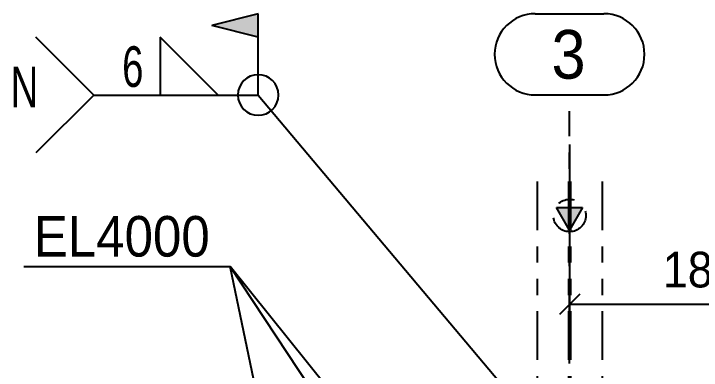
# Model space of a CAD drawing. Header units: millimetres. Extents: x 0 to 594, y 0 to 420.
# Drawn here: x 69.69 to 112.01, y 350.42 to 372.38 of the extents above; entities that cross this region are included whole.
import ezdxf

# ---------------------------------------------------------------- set-up
doc = ezdxf.new("R2010")
doc.units = ezdxf.units.MM
doc.header["$MEASUREMENT"] = 0
for name, pattern in [('XKITLINE00', [0]), ('XKITLINE03', [6, 3, -1, 1, -1]), ('XKITLINE05', [8, 3, -1, 1, -1, 1, -1])]:
    doc.linetypes.add(name, pattern=pattern)
for name, color, linetype in [('dimension', 7, 'Continuous'), ('grid', 7, 'Continuous'), ('line', 7, 'Continuous'), ('part1', 7, 'Continuous'), ('text', 7, 'Continuous'), ('weld', 7, 'Continuous')]:
    doc.layers.add(name, color=color, linetype=linetype)
doc.styles.add('STYLE_1', font='arial.ttf', dxfattribs={"height": 0.2})
doc.styles.add('STYLE_3', font='arial.ttf', dxfattribs={"height": 0.2})

# ---------------------------------------------------------------- blocks, each defined once
blk = doc.blocks.new('*D2288')
at = {"layer": 'weld', "color": 1, "linetype": 'XKITLINE00'}
for p, q in [((1251.173, 1911.524), (1248.315, 1910.81)), ((1251.173, 1906.524), (1251.173, 1911.524)), ((1251.173, 1910.095), (1248.315, 1910.81)), ((1241.049, 1906.524), (1237.478, 1910.095)), ((1248.708, 1906.524), (1245.137, 1910.095)), ((1245.137, 1910.095), (1245.137, 1906.524)), ((1241.049, 1906.524), (1237.478, 1902.952)), ((1241.049, 1906.524), (1251.173, 1906.524)), ((1245.137, 1906.524), (1248.708, 1906.524)), ((1251.173, 1906.524), (1270.271, 1883.807))]:
    blk.add_line(p, q, dxfattribs=at)
for start, end in [(90, -90), (-90, 90)]:
    blk.add_arc((1251.173, 1906.524), 1.25, start, end, dxfattribs=at)
at = {"layer": 'weld', "color": 1}
for points in [[(1251.173, 1910.095), (1248.315, 1910.81), (1251.173, 1910.095), (1251.173, 1911.524)], [(1270.271, 1883.807), (1268.184, 1885.319), (1270.271, 1883.807), (1269.141, 1886.123)]]:
    blk.add_solid(points, dxfattribs=at)
at = {"layer": 'weld', "color": 1, "style": 'STYLE_3', "width": 0.675}
for s, p in [('6', (1242.799, 1907.024)), ('N', (1235.932, 1905.774))]:
    blk.add_text(s, height=2.5, dxfattribs=at).set_placement(p)
blk = doc.blocks.new('*D2303')
at = {"layer": 'grid', "color": 4, "linetype": 'XKITLINE00'}
for p, q in [((1268.229, 1911.53), (1272.454, 1911.53)), ((1268.229, 1906.53), (1272.454, 1906.53))]:
    blk.add_line(p, q, dxfattribs=at)
at = {"layer": 'grid', "color": 4, "linetype": 'XKITLINE03'}
blk.add_line((1270.341, 1819.981), (1270.341, 1905.53), dxfattribs=at)
at = {"layer": 'grid', "color": 4, "linetype": 'XKITLINE00'}
for centre, start, end in [((1268.229, 1909.03), 90, -90), ((1272.454, 1909.03), -90, 90)]:
    blk.add_arc(centre, 2.5, start, end, dxfattribs=at)
at = {"layer": 'grid', "color": 4, "style": 'STYLE_1', "width": 0.9}
blk.add_text('3', height=3, dxfattribs=at).set_placement((1269.229, 1907.53))
blk = doc.blocks.new('*D2379')
at = {"layer": 'line', "color": 1, "linetype": 'XKITLINE00'}
blk.add_line((1264.841, 1872.616), (1249.455, 1895.969), dxfattribs=at)
at = {"layer": 'line', "color": 1}
blk.add_solid([(1264.841, 1872.616), (1263.048, 1874.429), (1264.841, 1872.616), (1263.883, 1874.979)], dxfattribs=at)
blk = doc.blocks.new('*D2380')
at = {"layer": 'line', "color": 1, "linetype": 'XKITLINE00'}
blk.add_line((1253.341, 1877.103), (1249.455, 1895.969), dxfattribs=at)
at = {"layer": 'line', "color": 1}
blk.add_solid([(1253.341, 1877.103), (1252.347, 1879.451), (1253.341, 1877.103), (1253.327, 1879.653)], dxfattribs=at)
blk = doc.blocks.new('*D2381')
at = {"layer": 'text', "color": 1, "linetype": 'XKITLINE00'}
for p in [(1236.756, 1895.97), (1258.866, 1884.226), (1249.451, 1895.97)]:
    blk.add_line(p, (1249.451, 1895.97), dxfattribs=at)
at = {"layer": 'text', "color": 1}
blk.add_solid([(1258.866, 1884.226), (1256.912, 1885.864), (1258.866, 1884.226), (1257.692, 1886.49)], dxfattribs=at)
at = {"layer": 'text', "color": 1, "style": 'STYLE_1', "width": 0.9}
blk.add_text('EL4000', height=2.5, dxfattribs=at).set_placement((1237.356, 1896.57))
blk = doc.blocks.new('*D2430')
at = {"layer": 'dimension', "color": 1, "linetype": 'XKITLINE00'}
for p, q in [((1270.341, 1903.483), (1270.341, 1891.87)), ((1288.341, 1886.826), (1288.341, 1895.77)), ((1270.964, 1894.252), (1269.719, 1893.008)), ((1288.964, 1894.252), (1287.719, 1893.008)), ((1270.341, 1893.63), (1288.341, 1893.63))]:
    blk.add_line(p, q, dxfattribs=at)
at = {"layer": 'dimension', "color": 1, "style": 'STYLE_1', "width": 0.9}
blk.add_text('1800', height=2.2, dxfattribs=at).set_placement((1276.078, 1894.67))
blk = doc.blocks.new('*D2433')
at = {"layer": 'part1', "color": 6, "linetype": 'XKITLINE05'}
for p, q in [((1268.341, 1901.201), (1268.341, 1887.476)), ((1270.281, 1901.201), (1270.281, 1872.476)), ((1270.401, 1901.201), (1270.401, 1872.476)), ((1272.341, 1901.201), (1272.341, 1887.476)), ((1270.341, 1898.201), (1269.541, 1899.601)), ((1269.541, 1899.601), (1271.141, 1899.601)), ((1271.141, 1899.601), (1270.341, 1898.201)), ((1268.341, 1887.476), (1268.341, 1887.226)), ((1272.341, 1887.476), (1272.341, 1887.226)), ((1268.341, 1887.226), (1268.341, 1884.226)), ((1272.341, 1887.226), (1272.341, 1873.726)), ((1268.341, 1884.226), (1268.341, 1882.726)), ((1268.341, 1882.726), (1268.341, 1873.726)), ((1268.341, 1873.726), (1268.341, 1873.476)), ((1272.341, 1873.726), (1272.341, 1873.476)), ((1268.341, 1873.476), (1268.341, 1872.476)), ((1272.341, 1873.476), (1272.341, 1872.476)), ((1270.841, 1872.476), (1268.341, 1872.476)), ((1269.841, 1872.476), (1268.341, 1872.476)), ((1272.341, 1872.476), (1270.841, 1872.476))]:
    blk.add_line(p, q, dxfattribs=at)
blk.add_circle((1270.341, 1899.101), 1, dxfattribs=at)
at = {"layer": 'part1', "color": 6}
blk.add_solid([(1269.541, 1899.601), (1271.141, 1899.601), (1269.541, 1899.601), (1270.341, 1898.201)], dxfattribs=at)

msp = doc.modelspace()

# ---------------------------------------------------------------- block references
at = {"layer": 'dimension'}
msp.add_blockref('*D2430', (-1166.435, -1539.151), dxfattribs=at)
at = {"layer": 'grid'}
msp.add_blockref('*D2303', (-1166.435, -1539.151), dxfattribs=at)
at = {"layer": 'line'}
for name in ['*D2379', '*D2380']:
    msp.add_blockref(name, (-1166.435, -1539.151), dxfattribs=at)
at = {"layer": 'part1'}
msp.add_blockref('*D2433', (-1166.435, -1539.151), dxfattribs=at)
at = {"layer": 'text'}
msp.add_blockref('*D2381', (-1166.435, -1539.151), dxfattribs=at)
at = {"layer": 'weld'}
msp.add_blockref('*D2288', (-1166.435, -1539.151), dxfattribs=at)

doc.saveas('drawing.dxf')
